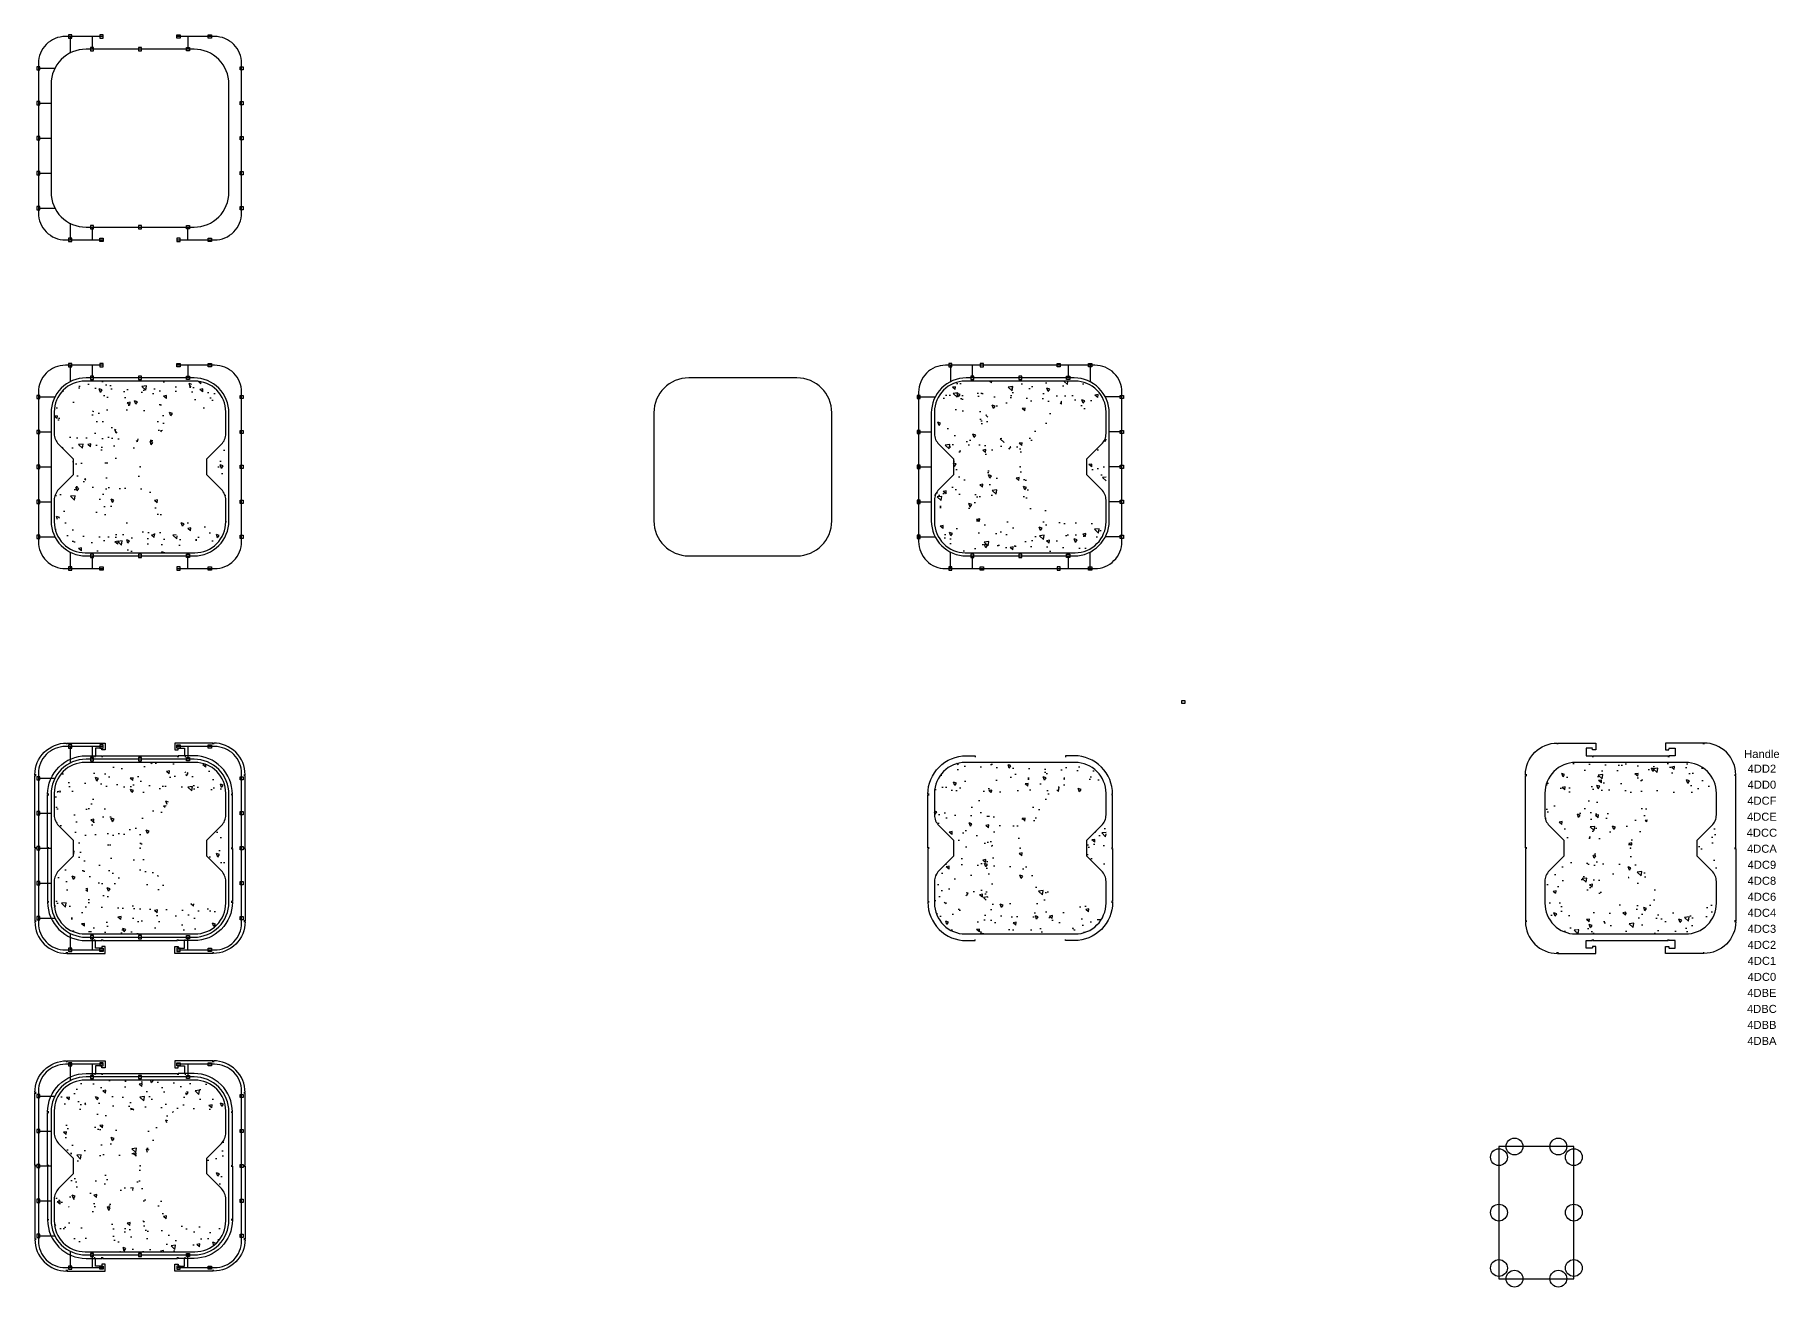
# Model space of a CAD drawing. Header units: millimetres. Extents: x -7838 to 162527, y -32093 to 60038.
# Drawn here: x 34116 to 61576, y 22352 to 42056 of the extents above; entities that cross this region are included whole.
import ezdxf

# ---------------------------------------------------------------- set-up
doc = ezdxf.new("R2010")
doc.units = ezdxf.units.MM
doc.layers.add('002 - STRUCTURAL STEEL', color=4, linetype='Continuous')
doc.layers.add('AR_TVM', color=7, linetype='Continuous')
doc.layers.add('A-COLS  CUT', color=5, linetype='Continuous', lineweight=25)
doc.styles.get("Standard").update_dxf_attribs({"font": 'arial.ttf'})

# ---------------------------------------------------------------- blocks, each defined once
blk = doc.blocks.new('*U245')
blk.add_lwpolyline([(-25, -25), (25, -25), (25, 25), (-25, 25)], close=True)
blk = doc.blocks.new('A$Cb8645559')
at = {"layer": '002 - STRUCTURAL STEEL'}
for p, q in [((-1100, 1600), (-1100, 1340)), ((-755, 1600), (-755, 1400)), ((755, 1600), (755, 1400)), ((-1600, 1100), (-1340, 1100)), ((-1600, 550), (-1400, 550)), ((-1600, 0), (-1400, 0)), ((-1600, -550), (-1400, -550)), ((-1600, -1100), (-1340, -1100)), ((-1100, -1340), (-1100, -1600)), ((-755, -1400), (-755, -1600)), ((755, -1600), (755, -1400))]:
    blk.add_line(p, q, dxfattribs=at)
for points in [[(-580, 1600), (-1175, 1600, 0.414214), (-1600, 1175), (-1600, -1175, 0.414214), (-1175, -1600), (-580, -1600)], [(580, -1600), (1175, -1600, 0.414214), (1600, -1175), (1600, 1175, 0.414214), (1175, 1600), (580, 1600)]]:
    blk.add_lwpolyline(points, format="xyb", dxfattribs=at)
blk.add_lwpolyline([(-1400, 850), (-1400, -850, 0.414214), (-850, -1400), (850, -1400, 0.414214), (1400, -850), (1400, 850, 0.414214), (850, 1400), (-850, 1400, 0.414214)], format="xyb", close=True, dxfattribs=at)
for p in [(-1100, 1600), (-755, 1400), (-605, 1600), (0, 1400), (-1600, 1100), (-1600, 550), (-1600, 0), (-1600, -550), (-1600, -1100), (-1100, -1600), (-755, -1400), (0, -1400)]:
    blk.add_blockref('*U245', p, dxfattribs=at)
at = {"layer": '002 - STRUCTURAL STEEL', "xscale": -1}
for p in [(605, 1600), (755, 1400), (1100, 1600), (1600, 1100), (1600, 550), (1600, 0), (1600, -550), (1600, -1100), (755, -1400), (1100, -1600)]:
    blk.add_blockref('*U245', p, dxfattribs=at)
at = {"layer": '002 - STRUCTURAL STEEL', "xscale": -1, "rotation": 180}
blk.add_blockref('*U245', (-605, -1600), dxfattribs=at)
at = {"layer": '002 - STRUCTURAL STEEL', "rotation": 180}
blk.add_blockref('*U245', (605, -1600), dxfattribs=at)
blk = doc.blocks.new('A$C3f6ca57f')
at = {"layer": 'AR_TVM'}
h = blk.add_hatch(dxfattribs=at)
h.set_pattern_fill('AR-CONC', color=0, scale=3, angle=90, style=0)
h.set_pattern_definition([(140, (65844.4, 14380.63), (47.8173, 546.554), [57.15, -628.65]), (85, (65844.4, 14380.6), (-573.1705, -105.7303), [45.72, -502.9218]), (190.45144, (65848.4, 14426.17), (-525.3533, 440.8237), [48.57, -534.2707]), (136.1842, (65692, 14380.6), (126.127, 813.237), [85.725, -942.975]), (186.6356, (65702.5, 14448.4), (-742.278, 712.212), [72.855, -801.407]), (81.1842, (65692, 14380.6), (-742.278, 712.212), [68.58, -754.379]), (111, (65730.1, 14456.83), (306.7956, 454.8432), [57.15, -628.65]), (56, (65730.1, 14456.8), (-552.564, 185.406), [45.72, -502.92]), (161.45144, (65755.66, 14494.73), (-245.7683, 640.2493), [48.57, -534.27]), (127.5, (65844.4, 14380.63), (-253.6651, 9.2658), [0, -496.824, 0, -510.54, 0, -504.825]), (97.5, (65844.4, 14380.63), (-300.5417, 200.459), [0, -291.084, 0, -485.394, 0, -192.405]), (57.5, (65844.4, 14210.7), (17.18623, 406.7718), [0, -190.5, 0, -594.36, 0, -788.67]), (47.5, (65844.4, 14134.5), (-76.2795, 444.3875), [0, -247.65, 0, -394.716, 0, -560.07])])
edge = h.paths.add_edge_path()
edge.add_arc((-865, -865), 486, 178.2671, 271.7329)
edge.add_arc((-865, 865), 486, 88.2671, 181.7329)
edge.add_arc((865, -865), 486, 268.2671, 361.7329)
edge.add_arc((865, 865), 486, -1.7329, 91.7329)
edge.add_line((-879, -1350), (879, -1350))
edge.add_line((-879, 1350), (879, 1350))
edge.add_line((-1350, -879), (-1350, -475))
edge.add_arc((-1119, -528), 237, 139.8017, 167.0682, ccw=False)
edge.add_line((-1300, -375), (-1050, -125))
edge.add_line((-1050, -125), (-1050, 125))
edge.add_line((-1050, 125), (-1300, 375))
edge.add_arc((-1119, 528), 237, 192.9318, 220.1983, ccw=False)
edge.add_line((-1350, 475), (-1350, 879))
edge.add_line((1350, 879), (1350, 475))
edge.add_arc((1119, 528), 237, -40.1983, -12.9318, ccw=False)
edge.add_line((1300, 375), (1050, 125))
edge.add_line((1050, 125), (1050, -125))
edge.add_line((1050, -125), (1300, -375))
edge.add_arc((1119, -528), 237, 12.9318, 40.1983, ccw=False)
edge.add_line((1350, -475), (1350, -879))
at = {"color": 0}
blk.add_point((0, 0), dxfattribs=at)
at = {"layer": 'A-COLS  CUT', "color": 0}
blk.add_lwpolyline([(1050, 125), (1281, 356, 0.198912), (1350, 523), (1350, 865, 0.414214), (865, 1350), (-865, 1350, 0.414214), (-1350, 865), (-1350, 523, 0.198912), (-1281, 356), (-1050, 125), (-1050, -125), (-1281, -356, 0.198912), (-1350, -523), (-1350, -865, 0.414214), (-865, -1350), (865, -1350, 0.414214), (1350, -865), (1350, -523, 0.198912), (1281, -356), (1050, -125)], format="xyb", close=True, dxfattribs=at)
blk = doc.blocks.new('A$C75f1904f')
for points in [[(1145, 1635), (1145, 1655), (550, 1655), (550, 1546), (600, 1546), (600, 1566)], [(600, 1575), (700, 1575), (700, 1454), (600, 1454), (600, 1434)], [(1635, 5), (1655, 5), (1655, 1145), (1635, 1145)], [(1434, 5), (1454, 5), (1454, 840), (1434, 840)]]:
    blk.add_lwpolyline(points)
for points in [[(1635, 1155), (1655, 1155, 0.414214), (1155, 1655), (1155, 1635)], [(1434, 850), (1454, 850, 0.414214), (850, 1454), (710, 1454), (710, 1434)]]:
    blk.add_lwpolyline(points, format="xyb")
blk = doc.blocks.new('A$C7b89ae5f')
for points in [[(-590, 1434), (-590, 1454), (590, 1454), (590, 1434)], [(-590, -1434), (-590, -1454), (590, -1454), (590, -1434)]]:
    blk.add_lwpolyline(points)

msp = doc.modelspace()

# ---------------------------------------------------------------- linework, layer by layer
for points in [[(34136.49108, 30413.17188), (34116.49108, 30413.17188, -0.4142135624), (34616.49108, 30913.17188), (34616.49108, 30893.17188)], [(37406.49108, 30413.17188), (37426.49108, 30413.17188, 0.4142135624), (36926.49108, 30913.17188), (36926.49108, 30893.17188)], [(57603.23739, 30413.17188), (57583.23739, 30413.17188, -0.4142135624), (58083.23739, 30913.17188), (58083.23739, 30893.17188)], [(60873.23739, 30413.17188), (60893.23739, 30413.17188, 0.4142135624), (60393.23739, 30913.17188), (60393.23739, 30893.17188)], [(34337.49108, 30108.17188), (34317.49108, 30108.17188, -0.4142135624), (34921.49108, 30712.17188), (35061.49108, 30712.17188), (35061.49108, 30692.17188)], [(37205.49108, 30108.17188), (37225.49108, 30108.17188, 0.4142135624), (36621.49108, 30712.17188), (36481.49108, 30712.17188), (36481.49108, 30692.17188)], [(48195.33524, 30108.17188), (48175.33524, 30108.17188, -0.4142135624), (48779.33524, 30712.17188), (48919.33524, 30712.17188), (48919.33524, 30692.17188)], [(51063.33524, 30108.17188), (51083.33524, 30108.17188, 0.4142135624), (50479.33524, 30712.17188), (50339.33524, 30712.17188), (50339.33524, 30692.17188)], [(34337.49108, 28408.17188), (34317.49108, 28408.17188, 0.4142135624), (34921.49108, 27804.17188), (35061.49108, 27804.17188), (35061.49108, 27824.17188)], [(37205.49108, 28408.17188), (37225.49108, 28408.17188, -0.4142135624), (36621.49108, 27804.17188), (36481.49108, 27804.17188), (36481.49108, 27824.17188)], [(48195.33524, 28408.17188), (48175.33524, 28408.17188, 0.4142135624), (48779.33524, 27804.17188), (48919.33524, 27804.17188), (48919.33524, 27824.17188)], [(51063.33524, 28408.17188), (51083.33524, 28408.17188, -0.4142135624), (50479.33524, 27804.17188), (50339.33524, 27804.17188), (50339.33524, 27824.17188)], [(34136.49108, 28103.17188), (34116.49108, 28103.17188, 0.4142135624), (34616.49108, 27603.17188), (34616.49108, 27623.17188)], [(37406.49108, 28103.17188), (37426.49108, 28103.17188, -0.4142135624), (36926.49108, 27603.17188), (36926.49108, 27623.17188)], [(57603.23739, 28103.17188), (57583.23739, 28103.17188, 0.4142135624), (58083.23739, 27603.17188), (58083.23739, 27623.17188)], [(60873.23739, 28103.17188), (60893.23739, 28103.17188, -0.4142135624), (60393.23739, 27603.17188), (60393.23739, 27623.17188)]]:
    msp.add_lwpolyline(points, format="xyb")
for points in [[(34626.49108, 30893.17188), (34626.49108, 30913.17188), (35221.49108, 30913.17188), (35221.49108, 30804.17188), (35171.49108, 30804.17188), (35171.49108, 30824.17188)], [(35171.49108, 30833.17188), (35071.49108, 30833.17188), (35071.49108, 30712.17188), (35171.49108, 30712.17188), (35171.49108, 30692.17188)], [(36916.49108, 30893.17188), (36916.49108, 30913.17188), (36321.49108, 30913.17188), (36321.49108, 30804.17188), (36371.49108, 30804.17188), (36371.49108, 30824.17188)], [(36371.49108, 30833.17188), (36471.49108, 30833.17188), (36471.49108, 30712.17188), (36371.49108, 30712.17188), (36371.49108, 30692.17188)], [(58093.23739, 30893.17188), (58093.23739, 30913.17188), (58688.23739, 30913.17188), (58688.23739, 30804.17188), (58638.23739, 30804.17188), (58638.23739, 30824.17188)], [(58638.23739, 30833.17188), (58538.23739, 30833.17188), (58538.23739, 30712.17188), (58638.23739, 30712.17188), (58638.23739, 30692.17188)], [(60383.23739, 30893.17188), (60383.23739, 30913.17188), (59788.23739, 30913.17188), (59788.23739, 30804.17188), (59838.23739, 30804.17188), (59838.23739, 30824.17188)], [(59838.23739, 30833.17188), (59938.23739, 30833.17188), (59938.23739, 30712.17188), (59838.23739, 30712.17188), (59838.23739, 30692.17188)], [(35181.49108, 30692.17188), (35181.49108, 30712.17188), (36361.49108, 30712.17188), (36361.49108, 30692.17188)], [(58648.23739, 30692.17188), (58648.23739, 30712.17188), (59828.23739, 30712.17188), (59828.23739, 30692.17188)], [(34136.49108, 29263.17188), (34116.49108, 29263.17188), (34116.49108, 30403.17188), (34136.49108, 30403.17188)], [(37406.49108, 29263.17188), (37426.49108, 29263.17188), (37426.49108, 30403.17188), (37406.49108, 30403.17188)], [(57603.23739, 29263.17188), (57583.23739, 29263.17188), (57583.23739, 30403.17188), (57603.23739, 30403.17188)], [(60873.23739, 29263.17188), (60893.23739, 29263.17188), (60893.23739, 30403.17188), (60873.23739, 30403.17188)], [(34337.49108, 29263.17188), (34317.49108, 29263.17188), (34317.49108, 30098.17188), (34337.49108, 30098.17188)], [(37205.49108, 29263.17188), (37225.49108, 29263.17188), (37225.49108, 30098.17188), (37205.49108, 30098.17188)], [(48195.33524, 29263.17188), (48175.33524, 29263.17188), (48175.33524, 30098.17188), (48195.33524, 30098.17188)], [(51063.33524, 29263.17188), (51083.33524, 29263.17188), (51083.33524, 30098.17188), (51063.33524, 30098.17188)], [(34136.49108, 29253.17188), (34116.49108, 29253.17188), (34116.49108, 28113.17188), (34136.49108, 28113.17188)], [(34337.49108, 29253.17188), (34317.49108, 29253.17188), (34317.49108, 28418.17188), (34337.49108, 28418.17188)], [(37205.49108, 29253.17188), (37225.49108, 29253.17188), (37225.49108, 28418.17188), (37205.49108, 28418.17188)], [(37406.49108, 29253.17188), (37426.49108, 29253.17188), (37426.49108, 28113.17188), (37406.49108, 28113.17188)], [(48195.33524, 29253.17188), (48175.33524, 29253.17188), (48175.33524, 28418.17188), (48195.33524, 28418.17188)], [(51063.33524, 29253.17188), (51083.33524, 29253.17188), (51083.33524, 28418.17188), (51063.33524, 28418.17188)], [(57603.23739, 29253.17188), (57583.23739, 29253.17188), (57583.23739, 28113.17188), (57603.23739, 28113.17188)], [(60873.23739, 29253.17188), (60893.23739, 29253.17188), (60893.23739, 28113.17188), (60873.23739, 28113.17188)], [(35171.49108, 27683.17188), (35071.49108, 27683.17188), (35071.49108, 27804.17188), (35171.49108, 27804.17188), (35171.49108, 27824.17188)], [(35181.49108, 27824.17188), (35181.49108, 27804.17188), (36361.49108, 27804.17188), (36361.49108, 27824.17188)], [(36371.49108, 27683.17188), (36471.49108, 27683.17188), (36471.49108, 27804.17188), (36371.49108, 27804.17188), (36371.49108, 27824.17188)], [(58638.23739, 27683.17188), (58538.23739, 27683.17188), (58538.23739, 27804.17188), (58638.23739, 27804.17188), (58638.23739, 27824.17188)], [(58648.23739, 27824.17188), (58648.23739, 27804.17188), (59828.23739, 27804.17188), (59828.23739, 27824.17188)], [(59838.23739, 27683.17188), (59938.23739, 27683.17188), (59938.23739, 27804.17188), (59838.23739, 27804.17188), (59838.23739, 27824.17188)], [(34626.49108, 27623.17188), (34626.49108, 27603.17188), (35221.49108, 27603.17188), (35221.49108, 27712.17188), (35171.49108, 27712.17188), (35171.49108, 27692.17188)], [(36916.49108, 27623.17188), (36916.49108, 27603.17188), (36321.49108, 27603.17188), (36321.49108, 27712.17188), (36371.49108, 27712.17188), (36371.49108, 27692.17188)], [(58093.23739, 27623.17188), (58093.23739, 27603.17188), (58688.23739, 27603.17188), (58688.23739, 27712.17188), (58638.23739, 27712.17188), (58638.23739, 27692.17188)], [(60383.23739, 27623.17188), (60383.23739, 27603.17188), (59788.23739, 27603.17188), (59788.23739, 27712.17188), (59838.23739, 27712.17188), (59838.23739, 27692.17188)]]:
    msp.add_lwpolyline(points)
msp.add_lwpolyline([(57165.26692, 22484.36735), (58345.26692, 22484.36735), (58345.26692, 24564.36735), (57165.26692, 24564.36735)], close=True)
for centre in [(57165.26692, 24396.24407), (57410.26692, 24564.36735), (58100.26692, 24564.36735), (58345.26692, 24396.24407), (57165.26692, 23524.36735), (58345.26692, 23524.36735), (57165.26692, 22652.49063), (57410.26692, 22484.36735), (58100.26692, 22484.36735), (58345.26692, 22652.49063)]:
    msp.add_circle(centre, 132.3061)
at = {"layer": '002 - STRUCTURAL STEEL'}
for p, q in [((34671.49108, 42030.60407), (34671.49108, 41770.43747)), ((35016.49108, 42030.60971), (35016.49108, 41830.53952)), ((36526.49108, 42030.60971), (36526.49108, 41830.53952)), ((34171.59979, 41530.53952), (34431.59313, 41530.53952)), ((34171.59979, 40980.53952), (34371.49108, 40980.53952)), ((34171.59979, 40430.53952), (34371.49108, 40430.53952)), ((34171.59979, 39880.53952), (34371.49108, 39880.53952)), ((34171.59979, 39330.53952), (34431.59313, 39330.53952)), ((34671.49108, 39090.64157), (34671.49108, 38830.50822)), ((35016.49108, 39030.53952), (35016.49108, 38830.50822)), ((36526.49108, 38830.46933), (36526.49108, 39030.53952)), ((48529.33524, 36858.23643), (48529.33524, 36598.06983)), ((48874.33524, 36858.17188), (48874.33524, 36658.17188)), ((50384.33524, 36858.17188), (50384.33524, 36658.17188)), ((50729.33524, 36858.23643), (50729.33524, 36598.06983)), ((46111.55552, 36658.17188), (44411.55552, 36658.17188)), ((48029.33524, 36358.17188), (48289.43729, 36358.17188)), ((51229.33524, 36358.17188), (50969.23319, 36358.17188)), ((43861.55552, 36108.17188), (43861.55552, 34408.17188)), ((46661.55552, 34408.17188), (46661.55552, 36108.17188)), ((48029.33524, 35808.17188), (48229.33524, 35808.17188)), ((51229.33524, 35808.17188), (51029.33524, 35808.17188)), ((48029.33524, 35258.17188), (48229.33524, 35258.17188)), ((51229.33524, 35258.17188), (51029.33524, 35258.17188)), ((48029.33524, 34708.17188), (48229.33524, 34708.17188)), ((51229.33524, 34708.17188), (51029.33524, 34708.17188)), ((48029.44396, 34158.17188), (48289.43729, 34158.17188)), ((51229.22652, 34158.17188), (50969.23319, 34158.17188)), ((44411.55552, 33858.17188), (46111.55552, 33858.17188)), ((48529.33524, 33658.10734), (48529.33524, 33918.27394)), ((48874.33524, 33858.17188), (48874.33524, 33658.17188)), ((50384.33524, 33858.17188), (50384.33524, 33658.17188)), ((50729.33524, 33658.10734), (50729.33524, 33918.27394))]:
    msp.add_line(p, q, dxfattribs=at)
for points in [[(35191.49108, 42030.53952), (34596.49108, 42030.53952, 0.4142135624), (34171.49108, 41605.53952), (34171.49108, 39255.53952, 0.4142135624), (34596.49108, 38830.53952), (35191.49108, 38830.53952)], [(36351.49108, 38830.53952), (36946.49108, 38830.53952, 0.4142135624), (37371.49108, 39255.53952), (37371.49108, 41605.53952, 0.4142135624), (36946.49108, 42030.53952), (36351.49108, 42030.53952)]]:
    msp.add_lwpolyline(points, format="xyb", dxfattribs=at)
for points in [[(34371.49108, 41280.53952), (34371.49108, 39580.53952, 0.4142135624), (34921.49108, 39030.53952), (36621.49108, 39030.53952, 0.4142135624), (37171.49108, 39580.53952), (37171.49108, 41280.53952, 0.4142135624), (36621.49108, 41830.53952), (34921.49108, 41830.53952, 0.4142135624)], [(34371.49108, 41280.53952), (34371.49108, 39580.53952, 0.4142135624), (34921.49108, 39030.53952), (36621.49108, 39030.53952, 0.4142135624), (37171.49108, 39580.53952), (37171.49108, 41280.53952, 0.4142135624), (36621.49108, 41830.53952), (34921.49108, 41830.53952, 0.4142135624)], [(48029.33524, 36433.17188), (48029.33524, 34083.17188, 0.4142135624), (48454.33524, 33658.17188), (50804.33524, 33658.17188, 0.4142135624), (51229.33524, 34083.17188), (51229.33524, 36433.17188, 0.4142135624), (50804.33524, 36858.17188), (48454.33524, 36858.17188, 0.4142135624)], [(48229.33524, 36108.17188), (48229.33524, 34408.17188, 0.4142135624), (48779.33524, 33858.17188), (50479.33524, 33858.17188, 0.4142135624), (51029.33524, 34408.17188), (51029.33524, 36108.17188, 0.4142135624), (50479.33524, 36658.17188), (48779.33524, 36658.17188, 0.4142135624)]]:
    msp.add_lwpolyline(points, format="xyb", close=True, dxfattribs=at)
for centre, start, end in [((44411.55552, 36108.17188), 90, 180), ((46111.55552, 36108.17188), 360, 90), ((44411.55552, 34408.17188), 180, 270), ((46111.55552, 34408.17188), 270, 360)]:
    msp.add_arc(centre, 550, start, end, dxfattribs=at)

# ---------------------------------------------------------------- block references
for name, p in [('A$Cb8645559', (35771.49108, 35258.17188)), ('A$Cb8645559', (35771.49108, 29258.17188)), ('A$Cb8645559', (35771.49108, 24258.17188)), ('A$C75f1904f', (35771.49108, 24258.17188)), ('A$C7b89ae5f', (35771.49108, 24258.17188))]:
    msp.add_blockref(name, p)
at = {"color": 8}
for p in [(35771.49108, 35258.17188), (49629.33524, 35258.17188), (35771.49108, 29258.17188), (49629.33524, 29258.17188), (59238.23739, 29258.17188), (35771.49108, 24258.17188)]:
    msp.add_blockref('A$C3f6ca57f', p, dxfattribs=at)
at = {"xscale": -1}
msp.add_blockref('A$C75f1904f', (35771.49108, 24258.17188), dxfattribs=at)
at = {"rotation": 180}
msp.add_blockref('A$C75f1904f', (35771.49108, 24258.17188), dxfattribs=at)
at = {"xscale": -1, "rotation": 180}
msp.add_blockref('A$C75f1904f', (35771.49108, 24258.17188), dxfattribs=at)
at = {"layer": '002 - STRUCTURAL STEEL'}
for p in [(34671.49108, 42030.60407), (35166.49108, 42030.53952), (35016.49108, 41830.53952), (35771.49108, 41830.53952), (34171.59979, 41530.53952), (34171.59979, 40980.53952), (34171.49108, 40430.53952), (34171.59979, 39880.53952), (34171.59979, 39330.53952), (35016.49108, 39030.53952), (35771.49108, 39030.53952), (34671.49108, 38830.50822), (48529.33524, 36858.23643), (49024.33524, 36858.17188), (48874.33524, 36658.17188), (49629.33524, 36658.17188), (48029.44396, 36358.17188), (48029.44396, 35808.17188), (48029.33524, 35258.17188), (48029.44396, 34708.17188), (48029.44396, 34158.17188), (48874.33524, 33858.17188), (49629.33524, 33858.17188), (48529.33524, 33658.14058)]:
    msp.add_blockref('*U245', p, dxfattribs=at)
at = {"layer": '002 - STRUCTURAL STEEL', "xscale": -1}
for p in [(36376.49108, 42030.53952), (36871.49108, 42030.60407), (36526.49108, 41830.53952), (37371.38236, 41530.53952), (37371.38236, 40980.53952), (37371.49108, 40430.53952), (37371.38236, 39880.53952), (37371.38236, 39330.53952), (36526.49108, 39030.53952), (36871.49108, 38830.50822), (50234.33524, 36858.17188), (50729.33524, 36858.23643), (50384.33524, 36658.17188), (51229.22652, 36358.17188), (51229.22652, 35808.17188), (51229.33524, 35258.17188), (51229.22652, 34708.17188), (51229.22652, 34158.17188), (50384.33524, 33858.17188), (50729.33524, 33658.14058), (52196.92327, 31559.88951)]:
    msp.add_blockref('*U245', p, dxfattribs=at)
at = {"layer": '002 - STRUCTURAL STEEL', "xscale": -1, "rotation": 180}
for p in [(35166.49108, 38830.53952), (49024.33524, 33658.17188)]:
    msp.add_blockref('*U245', p, dxfattribs=at)
at = {"layer": '002 - STRUCTURAL STEEL', "rotation": 180}
for p in [(36376.49108, 38830.53952), (50234.33524, 33658.17188)]:
    msp.add_blockref('*U245', p, dxfattribs=at)

# ---------------------------------------------------------------- texts
at = {"char_height": 126, "width": 767.4024557}
for s, insert, attachment_point in [('Handle', (61305.05348, 30740.57864), 5), ('4DD2', (61305.05348, 30572.57864), 2), ('4DD0', (61305.05348, 30320.57864), 2), ('4DCF', (61305.05348, 30068.57864), 2), ('4DCE', (61305.05348, 29816.57864), 2), ('4DCC', (61305.05348, 29564.57864), 2), ('4DCA', (61305.05348, 29312.57864), 2), ('4DC9', (61305.05348, 29060.57864), 2), ('4DC8', (61305.05348, 28808.57864), 2), ('4DC6', (61305.05348, 28556.57864), 2), ('4DC4', (61305.05348, 28304.57864), 2), ('4DC3', (61305.05348, 28052.57864), 2), ('4DC2', (61305.05348, 27800.57864), 2), ('4DC1', (61305.05348, 27548.57864), 2), ('4DC0', (61305.05348, 27296.57864), 2), ('4DBE', (61305.05348, 27044.57864), 2), ('4DBC', (61305.05348, 26792.57864), 2), ('4DBB', (61305.05348, 26540.57864), 2), ('4DBA', (61305.05348, 26288.57864), 2)]:
    msp.add_mtext(s, dxfattribs=dict(at, insert=insert, attachment_point=attachment_point))

doc.saveas('drawing.dxf')
